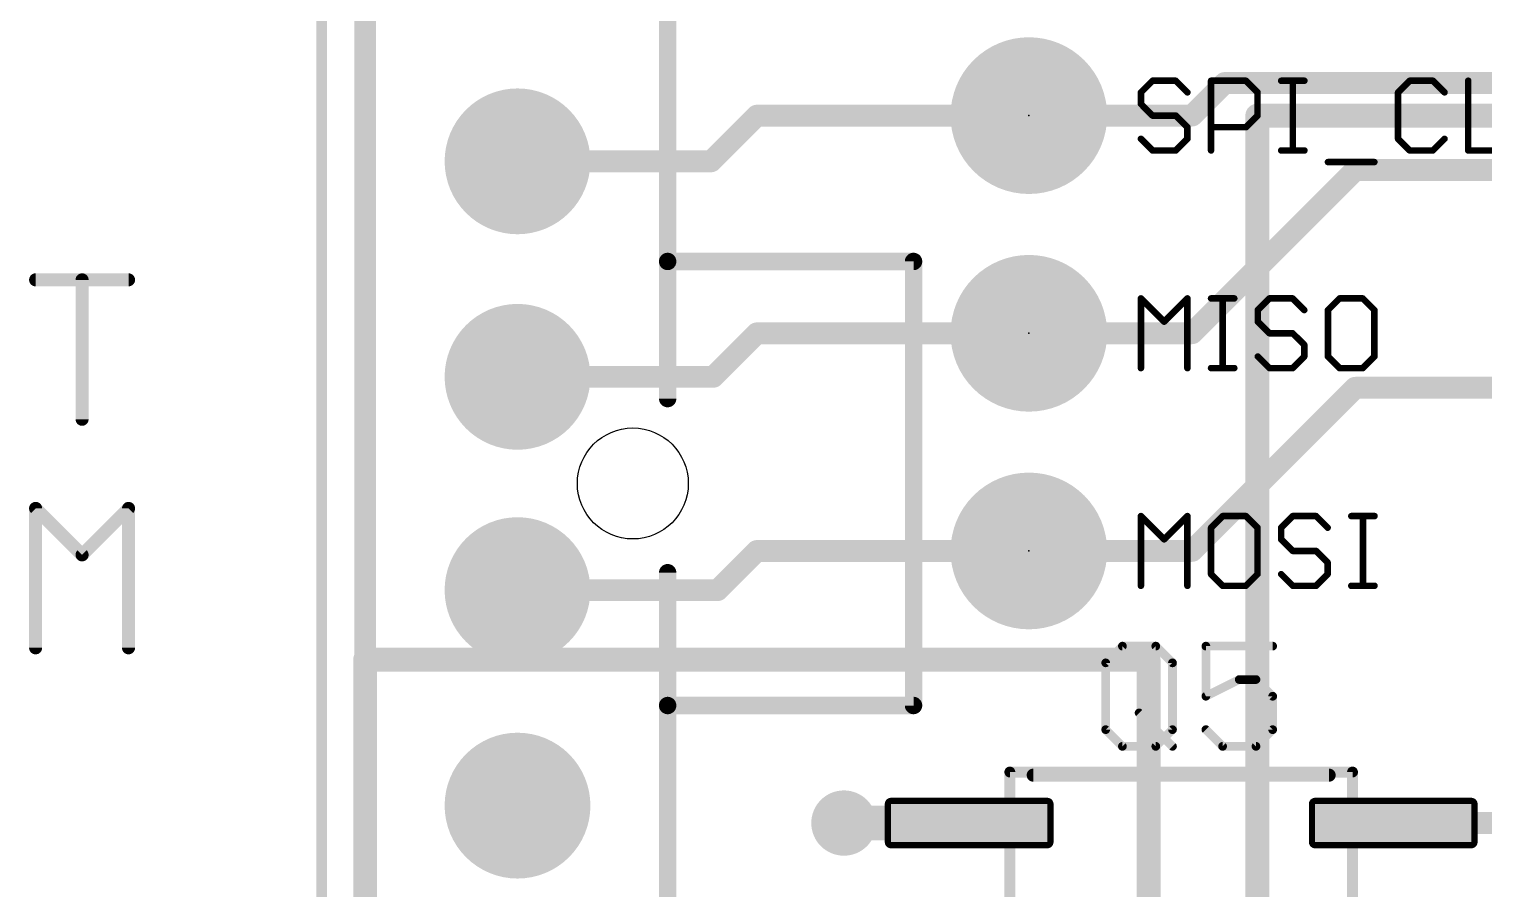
# Model space of a CAD drawing. Extents: x -19 to 124, y 0 to 88.
# Drawn here: x -3.42 to 13.57, y 60.83 to 70.86 of the extents above; entities that cross this region are included whole.
import ezdxf

# ---------------------------------------------------------------- set-up
doc = ezdxf.new("R2010")
doc.units = 0
for name, color, linetype in [('1', 12, 'CONTINUOUS'), ('114', 53, 'CONTINUOUS'), ('15', 21, 'CONTINUOUS'), ('16', 132, 'CONTINUOUS'), ('17', 110, 'CONTINUOUS'), ('18', 110, 'CONTINUOUS'), ('2', 110, 'CONTINUOUS'), ('20', 53, 'CONTINUOUS'), ('21', 253, 'CONTINUOUS'), ('23', 53, 'CONTINUOUS'), ('25', 253, 'CONTINUOUS')]:
    doc.layers.add(name, color=color, linetype=linetype)

# ---------------------------------------------------------------- blocks, each defined once
blk = doc.blocks.new('ROUNDP')
at = {"const_width": 0.5}
blk.add_lwpolyline([(0, -0.25, 1), (0, 0.25, 1), (0, -0.25)], format="xyb", dxfattribs=at)
blk = doc.blocks.new('RECT315200X94400R25')
at = {"const_width": 0.0738}
blk.add_lwpolyline([(0.9481, -0.2213), (0.9481, 0.2213, 0.4142), (0.9113, 0.2581), (-0.9113, 0.2581, 0.4142), (-0.9481, 0.2213), (-0.9481, -0.2213, 0.4142), (-0.9113, -0.2581), (0.9113, -0.2581, 0.4142)], format="xyb", close=True, dxfattribs=at)
blk.add_solid([(-0.9297, -0.2397), (0.9297, -0.2397), (-0.9297, 0.2397), (0.9297, 0.2397)])
blk = doc.blocks.new('ROUNDV')
at = {"const_width": 0.5}
blk.add_lwpolyline([(0, -0.25, 1), (0, 0.25, 1), (0, -0.25)], format="xyb", dxfattribs=at)

msp = doc.modelspace()

# ---------------------------------------------------------------- linework, layer by layer
at = {"layer": '1'}
for points, const_width in [([(4.5466, 69.3166), (5.08, 69.85)], 0.254), ([(5.08, 69.85), (8.255, 69.85)], 0.254), ([(2.286, 69.3166), (4.5466, 69.3166)], 0.254), ([(4.572, 66.802), (5.08, 67.31)], 0.254), ([(5.08, 67.31), (8.255, 67.31)], 0.254), ([(2.286, 66.802), (4.572, 66.802)], 0.254), ([(4.6228, 64.3128), (5.08, 64.77)], 0.254), ([(5.08, 64.77), (8.255, 64.77)], 0.254), ([(2.286, 64.3128), (4.6228, 64.3128)], 0.254), ([(7.558, 61.595), (6.096, 61.595)], 0.4064), ([(12.508, 61.595), (15.875, 61.595)], 0.254)]:
    msp.add_lwpolyline(points, dxfattribs=dict(at, const_width=const_width))
for points, const_width in [([(5.08, 69.9135, 1), (5.08, 69.7865)], 0.127), ([(5.1249, 69.8051, 1), (5.0351, 69.8949)], 0.127), ([(8.255, 69.7865, 1), (8.255, 69.9135)], 0.127), ([(2.286, 69.3801, 1), (2.286, 69.2531)], 0.127), ([(4.5017, 69.3615, 1), (4.5915, 69.2717)], 0.127), ([(4.5466, 69.2531, 1), (4.5466, 69.3801)], 0.127), ([(5.08, 67.3735, 1), (5.08, 67.2465)], 0.127), ([(5.1249, 67.2651, 1), (5.0351, 67.3549)], 0.127), ([(8.255, 67.2465, 1), (8.255, 67.3735)], 0.127), ([(2.286, 66.8655, 1), (2.286, 66.7385)], 0.127), ([(4.5271, 66.8469, 1), (4.6169, 66.7571)], 0.127), ([(4.572, 66.7385, 1), (4.572, 66.8655)], 0.127), ([(5.08, 64.8335, 1), (5.08, 64.7065)], 0.127), ([(5.1249, 64.7251, 1), (5.0351, 64.8149)], 0.127), ([(8.255, 64.7065, 1), (8.255, 64.8335)], 0.127), ([(2.286, 64.3763, 1), (2.286, 64.2493)], 0.127), ([(4.5779, 64.3577, 1), (4.6677, 64.2679)], 0.127), ([(4.6228, 64.2493, 1), (4.6228, 64.3763)], 0.127), ([(6.096, 61.6966, 1), (6.096, 61.4934)], 0.2032), ([(7.558, 61.4934, 1), (7.558, 61.6966)], 0.2032), ([(12.508, 61.6585, 1), (12.508, 61.5315)], 0.127)]:
    msp.add_lwpolyline(points, format="xyb", dxfattribs=dict(at, const_width=const_width))
at = {"layer": '114', "const_width": 0.1524}
for points in [[(-3.339, 67.9337), (-2.2543, 67.9337)], [(-2.7967, 66.3067), (-2.7967, 67.9337)], [(-3.339, 63.6397), (-3.339, 65.2667)], [(-3.339, 65.2667), (-2.7966, 64.7244)], [(-2.7966, 64.7244), (-2.2543, 65.2667)], [(-2.2543, 65.2667), (-2.2543, 63.6397)]]:
    msp.add_lwpolyline(points, dxfattribs=at)
at = {"layer": '114', "const_width": 0.0762}
for points in [[(-3.339, 67.9718, 1), (-3.339, 67.8956)], [(-2.7586, 67.9337, 1), (-2.8348, 67.9337)], [(-2.2543, 67.8956, 1), (-2.2543, 67.9718)], [(-2.8348, 66.3067, 1), (-2.7586, 66.3067)], [(-3.3009, 65.2667, 1), (-3.3771, 65.2667)], [(-3.312, 65.2936, 1), (-3.3659, 65.2397)], [(-2.2162, 65.2667, 1), (-2.2924, 65.2667)], [(-2.2274, 65.2397, 1), (-2.2813, 65.2936)], [(-2.8236, 64.7513, 1), (-2.7697, 64.6974)], [(-2.8236, 64.6974, 1), (-2.7697, 64.7513)], [(-3.3771, 63.6397, 1), (-3.3009, 63.6397)], [(-2.2924, 63.6397, 1), (-2.2162, 63.6397)]]:
    msp.add_lwpolyline(points, format="xyb", dxfattribs=at)
at = {"layer": '15', "const_width": 0.1397}
for points in [[(10.9919, 69.85, 1), (10.8521, 69.85)], [(10.922, 69.9199, 1), (10.922, 69.7802)], [(0.508, 63.5699, 1), (0.508, 63.4301)], [(0.5778, 63.5, 1), (0.4381, 63.5)], [(9.7219, 63.5, 1), (9.5822, 63.5)], [(9.652, 63.4301, 1), (9.652, 63.5699)]]:
    msp.add_lwpolyline(points, format="xyb", dxfattribs=at)
at = {"layer": '15', "const_width": 0.2794}
for points in [[(36.83, 69.85), (10.922, 69.85)], [(10.922, 69.85), (10.922, 50.8)], [(9.652, 63.5), (0.508, 63.5)], [(0.508, 63.5), (0.508, 54.61)], [(9.652, 54.61), (9.652, 63.5)]]:
    msp.add_lwpolyline(points, dxfattribs=at)
at = {"layer": '16', "const_width": 0.254}
for points in [[(10.16, 69.85), (10.541, 70.231)], [(10.541, 70.231), (18.034, 70.231)], [(8.255, 69.85), (10.16, 69.85)], [(10.16, 67.31), (12.065, 69.215)], [(12.065, 69.215), (18.161, 69.215)], [(8.255, 67.31), (10.16, 67.31)], [(10.16, 64.77), (12.065, 66.675)], [(12.065, 66.675), (23.876, 66.675)], [(8.255, 64.77), (10.16, 64.77)]]:
    msp.add_lwpolyline(points, dxfattribs=at)
at = {"layer": '16', "const_width": 0.127}
for points in [[(10.541, 70.2945, 1), (10.541, 70.1675)], [(10.5859, 70.1861, 1), (10.4961, 70.2759)], [(8.255, 69.9135, 1), (8.255, 69.7865)], [(10.16, 69.7865, 1), (10.16, 69.9135)], [(10.1151, 69.8949, 1), (10.2049, 69.8051)], [(12.065, 69.2785, 1), (12.065, 69.1515)], [(12.1099, 69.1701, 1), (12.0201, 69.2599)], [(8.255, 67.3735, 1), (8.255, 67.2465)], [(10.1151, 67.3549, 1), (10.2049, 67.2651)], [(10.16, 67.2465, 1), (10.16, 67.3735)], [(12.065, 66.7385, 1), (12.065, 66.6115)], [(12.1099, 66.6301, 1), (12.0201, 66.7199)], [(8.255, 64.8335, 1), (8.255, 64.7065)], [(10.1151, 64.8149, 1), (10.2049, 64.7251)], [(10.16, 64.7065, 1), (10.16, 64.8335)]]:
    msp.add_lwpolyline(points, format="xyb", dxfattribs=at)
at = {"layer": '2', "const_width": 0.254}
msp.add_lwpolyline([(0.508, 82.042), (0.508, 0.508)], dxfattribs=at)
at = {"layer": '20', "const_width": 0.127}
msp.add_lwpolyline([(0, 82.55), (0, 0)], dxfattribs=at)
at = {"layer": '20'}
msp.add_circle((3.6322, 65.5574), 0.6477, dxfattribs=at)
at = {"layer": '21'}
for points, const_width in [([(0.5334, 74.8792), (0.5334, 56.2356)], 0.2032), ([(4.0386, 68.1482), (4.0386, 74.8792)], 0.2032), ([(4.0386, 66.548), (4.0386, 68.1482)], 0.2032), ([(6.9088, 68.1482), (4.0386, 68.1482)], 0.2032), ([(6.9088, 62.9666), (6.9088, 68.1482)], 0.2032), ([(4.0386, 62.9666), (4.0386, 64.516)], 0.2032), ([(4.0386, 56.2356), (4.0386, 62.9666)], 0.2032), ([(4.0386, 62.9666), (6.9088, 62.9666)], 0.2032), ([(8.033, 57.19), (8.033, 62.19)], 0.127), ([(12.033, 62.19), (8.033, 62.19)], 0.127), ([(11.7602, 62.1538), (8.3058, 62.1538)], 0.1524), ([(12.033, 57.19), (12.033, 62.19)], 0.127)]:
    msp.add_lwpolyline(points, dxfattribs=dict(at, const_width=const_width))
for points, const_width in [([(4.0894, 68.1482, 1), (3.9878, 68.1482)], 0.1016), ([(4.0386, 68.199, 1), (4.0386, 68.0974)], 0.1016), ([(3.9878, 68.1482, 1), (4.0894, 68.1482)], 0.1016), ([(6.9596, 68.1482, 1), (6.858, 68.1482)], 0.1016), ([(6.9088, 68.0974, 1), (6.9088, 68.199)], 0.1016), ([(3.9878, 66.548, 1), (4.0894, 66.548)], 0.1016), ([(4.0894, 64.516, 1), (3.9878, 64.516)], 0.1016), ([(4.0894, 62.9666, 1), (3.9878, 62.9666)], 0.1016), ([(4.0386, 63.0174, 1), (4.0386, 62.9158)], 0.1016), ([(3.9878, 62.9666, 1), (4.0894, 62.9666)], 0.1016), ([(6.858, 62.9666, 1), (6.9596, 62.9666)], 0.1016), ([(6.9088, 62.9158, 1), (6.9088, 63.0174)], 0.1016), ([(8.033, 62.2218, 1), (8.033, 62.1583)], 0.0635), ([(8.0648, 62.19, 1), (8.0013, 62.19)], 0.0635), ([(8.3058, 62.1919, 1), (8.3058, 62.1157)], 0.0762), ([(11.7602, 62.1157, 1), (11.7602, 62.1919)], 0.0762), ([(12.0648, 62.19, 1), (12.0013, 62.19)], 0.0635), ([(12.033, 62.1583, 1), (12.033, 62.2218)], 0.0635)]:
    msp.add_lwpolyline(points, format="xyb", dxfattribs=dict(at, const_width=const_width))
at = {"layer": '23'}
for p in [(8.255, 69.85), (8.255, 67.31), (8.255, 64.77)]:
    msp.add_point(p, dxfattribs=at)
at = {"layer": '25'}
for points, const_width in [([(9.6987, 70.2571), (9.5631, 70.1215)], 0.0762), ([(9.5631, 70.1215), (9.5631, 69.9859)], 0.0762), ([(9.9698, 70.2571), (9.6987, 70.2571)], 0.0762), ([(10.1054, 70.1215), (9.9698, 70.2571)], 0.0762), ([(10.3817, 69.4436), (10.3817, 70.2571)], 0.0762), ([(10.3817, 70.2571), (10.7884, 70.2571)], 0.0762), ([(10.7884, 70.2571), (10.924, 70.1215)], 0.0762), ([(10.924, 70.1215), (10.924, 69.8503)], 0.0762), ([(11.2003, 70.2571), (11.4714, 70.2571)], 0.0762), ([(11.3358, 69.4436), (11.3358, 70.2571)], 0.0762), ([(12.7001, 70.2571), (12.5646, 70.1215)], 0.0762), ([(12.5646, 70.1215), (12.5646, 69.5792)], 0.0762), ([(12.9713, 70.2571), (12.7001, 70.2571)], 0.0762), ([(13.1069, 70.1215), (12.9713, 70.2571)], 0.0762), ([(13.3831, 70.2571), (13.3831, 69.4436)], 0.0762), ([(9.5631, 69.9859), (9.6987, 69.8503)], 0.0762), ([(9.6987, 69.8503), (9.9698, 69.8503)], 0.0762), ([(9.9698, 69.8503), (10.1054, 69.7148)], 0.0762), ([(10.924, 69.8503), (10.7884, 69.7148)], 0.0762), ([(10.1054, 69.7148), (10.1054, 69.5792)], 0.0762), ([(10.7884, 69.7148), (10.3817, 69.7148)], 0.0762), ([(9.6987, 69.4436), (9.5631, 69.5792)], 0.0762), ([(9.9698, 69.4436), (9.6987, 69.4436)], 0.0762), ([(10.1054, 69.5792), (9.9698, 69.4436)], 0.0762), ([(11.2003, 69.4436), (11.4714, 69.4436)], 0.0762), ([(12.5646, 69.5792), (12.7001, 69.4436)], 0.0762), ([(12.7001, 69.4436), (12.9713, 69.4436)], 0.0762), ([(12.9713, 69.4436), (13.1069, 69.5792)], 0.0762), ([(13.3831, 69.4436), (13.9255, 69.4436)], 0.0762), ([(11.746, 69.308), (12.2883, 69.308)], 0.0762), ([(9.5631, 66.9036), (9.5631, 67.7171)], 0.0762), ([(9.5631, 67.7171), (9.8343, 67.4459)], 0.0762), ([(9.8343, 67.4459), (10.1054, 67.7171)], 0.0762), ([(10.1054, 67.7171), (10.1054, 66.9036)], 0.0762), ([(10.3817, 67.7171), (10.6528, 67.7171)], 0.0762), ([(10.5173, 66.9036), (10.5173, 67.7171)], 0.0762), ([(11.063, 67.7171), (10.9274, 67.5815)], 0.0762), ([(10.9274, 67.5815), (10.9274, 67.4459)], 0.0762), ([(11.3341, 67.7171), (11.063, 67.7171)], 0.0762), ([(11.4697, 67.5815), (11.3341, 67.7171)], 0.0762), ([(11.8816, 67.7171), (11.746, 67.5815)], 0.0762), ([(11.746, 67.5815), (11.746, 67.0392)], 0.0762), ([(12.1527, 67.7171), (11.8816, 67.7171)], 0.0762), ([(12.2883, 67.5815), (12.1527, 67.7171)], 0.0762), ([(12.2883, 67.0392), (12.2883, 67.5815)], 0.0762), ([(10.9274, 67.4459), (11.063, 67.3103)], 0.0762), ([(11.063, 67.3103), (11.3341, 67.3103)], 0.0762), ([(11.3341, 67.3103), (11.4697, 67.1748)], 0.0762), ([(11.4697, 67.1748), (11.4697, 67.0392)], 0.0762), ([(10.3817, 66.9036), (10.6528, 66.9036)], 0.0762), ([(11.063, 66.9036), (10.9274, 67.0392)], 0.0762), ([(11.3341, 66.9036), (11.063, 66.9036)], 0.0762), ([(11.4697, 67.0392), (11.3341, 66.9036)], 0.0762), ([(11.746, 67.0392), (11.8816, 66.9036)], 0.0762), ([(11.8816, 66.9036), (12.1527, 66.9036)], 0.0762), ([(12.1527, 66.9036), (12.2883, 67.0392)], 0.0762), ([(9.5631, 64.3636), (9.5631, 65.1771)], 0.0762), ([(9.5631, 65.1771), (9.8343, 64.9059)], 0.0762), ([(9.8343, 64.9059), (10.1054, 65.1771)], 0.0762), ([(10.1054, 65.1771), (10.1054, 64.3636)], 0.0762), ([(10.5173, 65.1771), (10.3817, 65.0415)], 0.0762), ([(10.7884, 65.1771), (10.5173, 65.1771)], 0.0762), ([(10.924, 65.0415), (10.7884, 65.1771)], 0.0762), ([(11.3358, 65.1771), (11.2003, 65.0415)], 0.0762), ([(11.607, 65.1771), (11.3358, 65.1771)], 0.0762), ([(11.7426, 65.0415), (11.607, 65.1771)], 0.0762), ([(12.0188, 65.1771), (12.29, 65.1771)], 0.0762), ([(12.1544, 64.3636), (12.1544, 65.1771)], 0.0762), ([(10.3817, 65.0415), (10.3817, 64.4992)], 0.0762), ([(10.924, 64.4992), (10.924, 65.0415)], 0.0762), ([(11.2003, 65.0415), (11.2003, 64.9059)], 0.0762), ([(11.2003, 64.9059), (11.3358, 64.7703)], 0.0762), ([(11.3358, 64.7703), (11.607, 64.7703)], 0.0762), ([(11.607, 64.7703), (11.7426, 64.6348)], 0.0762), ([(10.3817, 64.4992), (10.5173, 64.3636)], 0.0762), ([(10.7884, 64.3636), (10.924, 64.4992)], 0.0762), ([(11.3358, 64.3636), (11.2003, 64.4992)], 0.0762), ([(11.7426, 64.4992), (11.607, 64.3636)], 0.0762), ([(11.7426, 64.6348), (11.7426, 64.4992)], 0.0762), ([(10.5173, 64.3636), (10.7884, 64.3636)], 0.0762), ([(11.607, 64.3636), (11.3358, 64.3636)], 0.0762), ([(12.0188, 64.3636), (12.29, 64.3636)], 0.0762), ([(9.1519, 63.4645), (9.3468, 63.6594)], 0.1016), ([(9.3468, 63.6594), (9.7366, 63.6594)], 0.1016), ([(9.7366, 63.6594), (9.9315, 63.4645)], 0.1016), ([(11.1009, 63.6594), (10.3213, 63.6594)], 0.1016), ([(10.3213, 63.6594), (10.3213, 63.0747)], 0.1016), ([(9.1519, 62.6849), (9.1519, 63.4645)], 0.1016), ([(9.9315, 63.4645), (9.9315, 62.6849)], 0.1016), ([(10.3213, 63.0747), (10.7111, 63.2696)], 0.1016), ([(10.7111, 63.2696), (10.906, 63.2696)], 0.1016), ([(10.906, 63.2696), (11.1009, 63.0747)], 0.1016), ([(11.1009, 63.0747), (11.1009, 62.6849)], 0.1016), ([(9.5417, 62.8798), (9.9315, 62.4901)], 0.1016), ([(9.3468, 62.4901), (9.1519, 62.6849)], 0.1016), ([(9.9315, 62.6849), (9.7366, 62.4901)], 0.1016), ([(10.5162, 62.4901), (10.3213, 62.6849)], 0.1016), ([(11.1009, 62.6849), (10.906, 62.4901)], 0.1016), ([(9.7366, 62.4901), (9.3468, 62.4901)], 0.1016), ([(10.906, 62.4901), (10.5162, 62.4901)], 0.1016)]:
    msp.add_lwpolyline(points, dxfattribs=dict(at, const_width=const_width))
for points, const_width in [([(9.5496, 70.135, 1), (9.5766, 70.108)], 0.0381), ([(9.5822, 70.1215, 1), (9.5441, 70.1215)], 0.0381), ([(9.6987, 70.2761, 1), (9.6987, 70.238)], 0.0381), ([(9.7122, 70.2436, 1), (9.6852, 70.2706)], 0.0381), ([(9.9833, 70.2706, 1), (9.9564, 70.2436)], 0.0381), ([(9.9698, 70.238, 1), (9.9698, 70.2761)], 0.0381), ([(10.092, 70.108, 1), (10.1189, 70.135)], 0.0381), ([(10.4007, 70.2571, 1), (10.3626, 70.2571)], 0.0381), ([(10.3817, 70.2761, 1), (10.3817, 70.238)], 0.0381), ([(10.8019, 70.2706, 1), (10.775, 70.2436)], 0.0381), ([(10.7884, 70.238, 1), (10.7884, 70.2761)], 0.0381), ([(10.9431, 70.1215, 1), (10.905, 70.1215)], 0.0381), ([(10.9105, 70.108, 1), (10.9375, 70.135)], 0.0381), ([(11.2003, 70.2761, 1), (11.2003, 70.238)], 0.0381), ([(11.3549, 70.2571, 1), (11.3168, 70.2571)], 0.0381), ([(11.4714, 70.238, 1), (11.4714, 70.2761)], 0.0381), ([(12.5511, 70.135, 1), (12.578, 70.108)], 0.0381), ([(12.5836, 70.1215, 1), (12.5455, 70.1215)], 0.0381), ([(12.7001, 70.2761, 1), (12.7001, 70.238)], 0.0381), ([(12.7136, 70.2436, 1), (12.6867, 70.2706)], 0.0381), ([(12.9848, 70.2706, 1), (12.9578, 70.2436)], 0.0381), ([(12.9713, 70.238, 1), (12.9713, 70.2761)], 0.0381), ([(13.0934, 70.108, 1), (13.1204, 70.135)], 0.0381), ([(13.4022, 70.2571, 1), (13.3641, 70.2571)], 0.0381), ([(9.5766, 69.9994, 1), (9.5496, 69.9725)], 0.0381), ([(9.5441, 69.9859, 1), (9.5822, 69.9859)], 0.0381), ([(9.6987, 69.8694, 1), (9.6987, 69.8313)], 0.0381), ([(9.6852, 69.8369, 1), (9.7122, 69.8638)], 0.0381), ([(9.9833, 69.8638, 1), (9.9564, 69.8369)], 0.0381), ([(9.9698, 69.8313, 1), (9.9698, 69.8694)], 0.0381), ([(10.905, 69.8503, 1), (10.9431, 69.8503)], 0.0381), ([(10.9375, 69.8369, 1), (10.9105, 69.8638)], 0.0381), ([(10.1245, 69.7148, 1), (10.0864, 69.7148)], 0.0381), ([(10.092, 69.7013, 1), (10.1189, 69.7282)], 0.0381), ([(10.3817, 69.7338, 1), (10.3817, 69.6957)], 0.0381), ([(10.775, 69.7282, 1), (10.8019, 69.7013)], 0.0381), ([(10.7884, 69.6957, 1), (10.7884, 69.7338)], 0.0381), ([(9.5766, 69.5927, 1), (9.5496, 69.5657)], 0.0381), ([(9.6987, 69.4626, 1), (9.6987, 69.4246)], 0.0381), ([(9.6852, 69.4301, 1), (9.7122, 69.4571)], 0.0381), ([(9.9564, 69.4571, 1), (9.9833, 69.4301)], 0.0381), ([(9.9698, 69.4246, 1), (9.9698, 69.4626)], 0.0381), ([(10.0864, 69.5792, 1), (10.1245, 69.5792)], 0.0381), ([(10.1189, 69.5657, 1), (10.092, 69.5927)], 0.0381), ([(10.3626, 69.4436, 1), (10.4007, 69.4436)], 0.0381), ([(11.2003, 69.4626, 1), (11.2003, 69.4246)], 0.0381), ([(11.3168, 69.4436, 1), (11.3549, 69.4436)], 0.0381), ([(11.4714, 69.4246, 1), (11.4714, 69.4626)], 0.0381), ([(12.578, 69.5927, 1), (12.5511, 69.5657)], 0.0381), ([(12.5455, 69.5792, 1), (12.5836, 69.5792)], 0.0381), ([(12.7001, 69.4626, 1), (12.7001, 69.4246)], 0.0381), ([(12.6867, 69.4301, 1), (12.7136, 69.4571)], 0.0381), ([(12.9578, 69.4571, 1), (12.9848, 69.4301)], 0.0381), ([(12.9713, 69.4246, 1), (12.9713, 69.4626)], 0.0381), ([(13.1204, 69.5657, 1), (13.0934, 69.5927)], 0.0381), ([(13.3831, 69.4626, 1), (13.3831, 69.4246)], 0.0381), ([(13.3641, 69.4436, 1), (13.4022, 69.4436)], 0.0381), ([(11.746, 69.3271, 1), (11.746, 69.289)], 0.0381), ([(12.2883, 69.289, 1), (12.2883, 69.3271)], 0.0381), ([(9.5766, 67.7306, 1), (9.5496, 67.7036)], 0.0381), ([(9.5822, 67.7171, 1), (9.5441, 67.7171)], 0.0381), ([(10.1245, 67.7171, 1), (10.0864, 67.7171)], 0.0381), ([(10.1189, 67.7036, 1), (10.092, 67.7306)], 0.0381), ([(10.3817, 67.7361, 1), (10.3817, 67.698)], 0.0381), ([(10.5363, 67.7171, 1), (10.4982, 67.7171)], 0.0381), ([(10.6528, 67.698, 1), (10.6528, 67.7361)], 0.0381), ([(10.9464, 67.5815, 1), (10.9083, 67.5815)], 0.0381), ([(10.9139, 67.595, 1), (10.9409, 67.568)], 0.0381), ([(11.063, 67.7361, 1), (11.063, 67.698)], 0.0381), ([(11.0764, 67.7036, 1), (11.0495, 67.7306)], 0.0381), ([(11.3476, 67.7306, 1), (11.3207, 67.7036)], 0.0381), ([(11.3341, 67.698, 1), (11.3341, 67.7361)], 0.0381), ([(11.4563, 67.568, 1), (11.4832, 67.595)], 0.0381), ([(11.7325, 67.595, 1), (11.7594, 67.568)], 0.0381), ([(11.765, 67.5815, 1), (11.7269, 67.5815)], 0.0381), ([(11.8816, 67.7361, 1), (11.8816, 67.698)], 0.0381), ([(11.895, 67.7036, 1), (11.8681, 67.7306)], 0.0381), ([(12.1662, 67.7306, 1), (12.1393, 67.7036)], 0.0381), ([(12.1527, 67.698, 1), (12.1527, 67.7361)], 0.0381), ([(12.3074, 67.5815, 1), (12.2693, 67.5815)], 0.0381), ([(12.2748, 67.568, 1), (12.3018, 67.595)], 0.0381), ([(9.8208, 67.4594, 1), (9.8477, 67.4325)], 0.0381), ([(9.8208, 67.4325, 1), (9.8477, 67.4594)], 0.0381), ([(10.9409, 67.4594, 1), (10.9139, 67.4325)], 0.0381), ([(10.9083, 67.4459, 1), (10.9464, 67.4459)], 0.0381), ([(11.063, 67.3294, 1), (11.063, 67.2913)], 0.0381), ([(11.0495, 67.2969, 1), (11.0764, 67.3238)], 0.0381), ([(11.3476, 67.3238, 1), (11.3207, 67.2969)], 0.0381), ([(11.3341, 67.2913, 1), (11.3341, 67.3294)], 0.0381), ([(11.4888, 67.1748, 1), (11.4507, 67.1748)], 0.0381), ([(11.4563, 67.1613, 1), (11.4832, 67.1882)], 0.0381), ([(9.5441, 66.9036, 1), (9.5822, 66.9036)], 0.0381), ([(10.0864, 66.9036, 1), (10.1245, 66.9036)], 0.0381), ([(10.3817, 66.9226, 1), (10.3817, 66.8846)], 0.0381), ([(10.4982, 66.9036, 1), (10.5363, 66.9036)], 0.0381), ([(10.6528, 66.8846, 1), (10.6528, 66.9226)], 0.0381), ([(10.9409, 67.0527, 1), (10.9139, 67.0257)], 0.0381), ([(11.063, 66.9226, 1), (11.063, 66.8846)], 0.0381), ([(11.0495, 66.8901, 1), (11.0764, 66.9171)], 0.0381), ([(11.3207, 66.9171, 1), (11.3476, 66.8901)], 0.0381), ([(11.3341, 66.8846, 1), (11.3341, 66.9226)], 0.0381), ([(11.4507, 67.0392, 1), (11.4888, 67.0392)], 0.0381), ([(11.4832, 67.0257, 1), (11.4563, 67.0527)], 0.0381), ([(11.7594, 67.0527, 1), (11.7325, 67.0257)], 0.0381), ([(11.7269, 67.0392, 1), (11.765, 67.0392)], 0.0381), ([(11.8816, 66.9226, 1), (11.8816, 66.8846)], 0.0381), ([(11.8681, 66.8901, 1), (11.895, 66.9171)], 0.0381), ([(12.1393, 66.9171, 1), (12.1662, 66.8901)], 0.0381), ([(12.1527, 66.8846, 1), (12.1527, 66.9226)], 0.0381), ([(12.2693, 67.0392, 1), (12.3074, 67.0392)], 0.0381), ([(12.3018, 67.0257, 1), (12.2748, 67.0527)], 0.0381), ([(9.5766, 65.1906, 1), (9.5496, 65.1636)], 0.0381), ([(9.5822, 65.1771, 1), (9.5441, 65.1771)], 0.0381), ([(10.1245, 65.1771, 1), (10.0864, 65.1771)], 0.0381), ([(10.1189, 65.1636, 1), (10.092, 65.1906)], 0.0381), ([(10.5173, 65.1961, 1), (10.5173, 65.158)], 0.0381), ([(10.5307, 65.1636, 1), (10.5038, 65.1906)], 0.0381), ([(10.8019, 65.1906, 1), (10.775, 65.1636)], 0.0381), ([(10.7884, 65.158, 1), (10.7884, 65.1961)], 0.0381), ([(11.3358, 65.1961, 1), (11.3358, 65.158)], 0.0381), ([(11.3493, 65.1636, 1), (11.3224, 65.1906)], 0.0381), ([(11.6205, 65.1906, 1), (11.5935, 65.1636)], 0.0381), ([(11.607, 65.158, 1), (11.607, 65.1961)], 0.0381), ([(12.0188, 65.1961, 1), (12.0188, 65.158)], 0.0381), ([(12.1735, 65.1771, 1), (12.1354, 65.1771)], 0.0381), ([(12.29, 65.158, 1), (12.29, 65.1961)], 0.0381), ([(10.3682, 65.055, 1), (10.3951, 65.028)], 0.0381), ([(10.4007, 65.0415, 1), (10.3626, 65.0415)], 0.0381), ([(10.9431, 65.0415, 1), (10.905, 65.0415)], 0.0381), ([(10.9105, 65.028, 1), (10.9375, 65.055)], 0.0381), ([(11.1868, 65.055, 1), (11.2137, 65.028)], 0.0381), ([(11.2193, 65.0415, 1), (11.1812, 65.0415)], 0.0381), ([(11.7291, 65.028, 1), (11.7561, 65.055)], 0.0381), ([(9.8208, 64.9194, 1), (9.8477, 64.8925)], 0.0381), ([(9.8208, 64.8925, 1), (9.8477, 64.9194)], 0.0381), ([(11.2137, 64.9194, 1), (11.1868, 64.8925)], 0.0381), ([(11.1812, 64.9059, 1), (11.2193, 64.9059)], 0.0381), ([(11.3358, 64.7894, 1), (11.3358, 64.7513)], 0.0381), ([(11.3224, 64.7569, 1), (11.3493, 64.7838)], 0.0381), ([(11.6205, 64.7838, 1), (11.5935, 64.7569)], 0.0381), ([(11.607, 64.7513, 1), (11.607, 64.7894)], 0.0381), ([(10.3951, 64.5127, 1), (10.3682, 64.4857)], 0.0381), ([(10.9375, 64.4857, 1), (10.9105, 64.5127)], 0.0381), ([(11.2137, 64.5127, 1), (11.1868, 64.4857)], 0.0381), ([(11.7616, 64.6348, 1), (11.7235, 64.6348)], 0.0381), ([(11.7291, 64.6213, 1), (11.7561, 64.6482)], 0.0381), ([(11.7561, 64.4857, 1), (11.7291, 64.5127)], 0.0381), ([(9.5441, 64.3636, 1), (9.5822, 64.3636)], 0.0381), ([(10.0864, 64.3636, 1), (10.1245, 64.3636)], 0.0381), ([(10.3626, 64.4992, 1), (10.4007, 64.4992)], 0.0381), ([(10.5173, 64.3826, 1), (10.5173, 64.3446)], 0.0381), ([(10.5038, 64.3501, 1), (10.5307, 64.3771)], 0.0381), ([(10.775, 64.3771, 1), (10.8019, 64.3501)], 0.0381), ([(10.7884, 64.3446, 1), (10.7884, 64.3826)], 0.0381), ([(10.905, 64.4992, 1), (10.9431, 64.4992)], 0.0381), ([(11.3358, 64.3826, 1), (11.3358, 64.3446)], 0.0381), ([(11.3224, 64.3501, 1), (11.3493, 64.3771)], 0.0381), ([(11.5935, 64.3771, 1), (11.6205, 64.3501)], 0.0381), ([(11.607, 64.3446, 1), (11.607, 64.3826)], 0.0381), ([(11.7235, 64.4992, 1), (11.7616, 64.4992)], 0.0381), ([(12.0188, 64.3826, 1), (12.0188, 64.3446)], 0.0381), ([(12.1354, 64.3636, 1), (12.1735, 64.3636)], 0.0381), ([(12.29, 64.3446, 1), (12.29, 64.3826)], 0.0381), ([(9.3468, 63.6848, 1), (9.3468, 63.634)], 0.0508), ([(9.3648, 63.6415, 1), (9.3288, 63.6774)], 0.0508), ([(9.7546, 63.6774, 1), (9.7186, 63.6415)], 0.0508), ([(9.7366, 63.634, 1), (9.7366, 63.6848)], 0.0508), ([(10.3213, 63.6848, 1), (10.3213, 63.634)], 0.0508), ([(10.3467, 63.6594, 1), (10.2959, 63.6594)], 0.0508), ([(11.1009, 63.634, 1), (11.1009, 63.6848)], 0.0508), ([(9.1773, 63.4645, 1), (9.1265, 63.4645)], 0.0508), ([(9.9569, 63.4645, 1), (9.9061, 63.4645)], 0.0508), ([(9.134, 63.4825, 1), (9.1699, 63.4466)], 0.0508), ([(9.9135, 63.4466, 1), (9.9495, 63.4825)], 0.0508), ([(10.7111, 63.295, 1), (10.7111, 63.2442)], 0.0508), ([(10.7225, 63.2469, 1), (10.6997, 63.2924)], 0.0508), ([(10.924, 63.2876, 1), (10.888, 63.2517)], 0.0508), ([(10.906, 63.2442, 1), (10.906, 63.295)], 0.0508), ([(10.31, 63.0975, 1), (10.3327, 63.052)], 0.0508), ([(10.2959, 63.0747, 1), (10.3467, 63.0747)], 0.0508), ([(11.1263, 63.0747, 1), (11.0755, 63.0747)], 0.0508), ([(11.0829, 63.0568, 1), (11.1189, 63.0927)], 0.0508), ([(9.5597, 62.8978, 1), (9.5237, 62.8619)], 0.0508), ([(9.1265, 62.6849, 1), (9.1773, 62.6849)], 0.0508), ([(9.1699, 62.7029, 1), (9.134, 62.667)], 0.0508), ([(9.9061, 62.6849, 1), (9.9569, 62.6849)], 0.0508), ([(9.9495, 62.667, 1), (9.9135, 62.7029)], 0.0508), ([(10.3393, 62.7029, 1), (10.3033, 62.667)], 0.0508), ([(11.0755, 62.6849, 1), (11.1263, 62.6849)], 0.0508), ([(11.1189, 62.667, 1), (11.0829, 62.7029)], 0.0508), ([(9.3468, 62.5155, 1), (9.3468, 62.4647)], 0.0508), ([(9.3288, 62.4721, 1), (9.3648, 62.508)], 0.0508), ([(9.7186, 62.508, 1), (9.7546, 62.4721)], 0.0508), ([(9.7366, 62.4647, 1), (9.7366, 62.5155)], 0.0508), ([(9.9135, 62.4721, 1), (9.9495, 62.508)], 0.0508), ([(10.5162, 62.5155, 1), (10.5162, 62.4647)], 0.0508), ([(10.4982, 62.4721, 1), (10.5342, 62.508)], 0.0508), ([(10.888, 62.508, 1), (10.924, 62.4721)], 0.0508), ([(10.906, 62.4647, 1), (10.906, 62.5155)], 0.0508)]:
    msp.add_lwpolyline(points, format="xyb", dxfattribs=dict(at, const_width=const_width))

# ---------------------------------------------------------------- block references
at = {"layer": '1', "rotation": 180}
for p in [(7.558, 61.595), (12.508, 61.595)]:
    msp.add_blockref('RECT315200X94400R25', p, dxfattribs=at)
at = {"layer": '17', "xscale": 1.8288, "yscale": 1.8288}
for p in [(8.255, 69.85), (8.255, 69.85), (8.255, 69.85), (8.255, 69.85), (8.255, 69.85), (8.255, 69.85), (8.255, 69.85), (8.255, 69.85), (8.255, 67.31), (8.255, 67.31), (8.255, 67.31), (8.255, 67.31), (8.255, 67.31), (8.255, 67.31), (8.255, 67.31), (8.255, 67.31), (8.255, 64.77), (8.255, 64.77), (8.255, 64.77), (8.255, 64.77), (8.255, 64.77), (8.255, 64.77), (8.255, 64.77), (8.255, 64.77)]:
    msp.add_blockref('ROUNDP', p, dxfattribs=at)
at = {"layer": '17', "xscale": 1.7018, "yscale": 1.7018, "rotation": 90}
for p in [(2.286, 69.3166), (2.286, 69.3166), (2.286, 69.3166), (2.286, 69.3166), (2.286, 66.802), (2.286, 66.802), (2.286, 66.802), (2.286, 66.802), (2.286, 64.3128), (2.286, 64.3128), (2.286, 64.3128), (2.286, 64.3128), (2.286, 61.7982), (2.286, 61.7982), (2.286, 61.7982), (2.286, 61.7982)]:
    msp.add_blockref('ROUNDP', p, dxfattribs=at)
at = {"layer": '18', "xscale": 0.762, "yscale": 0.762}
msp.add_blockref('ROUNDV', (6.096, 61.595), dxfattribs=at)
msp.add_blockref('ROUNDV', (6.096, 61.595), dxfattribs=at)

doc.saveas('drawing.dxf')
